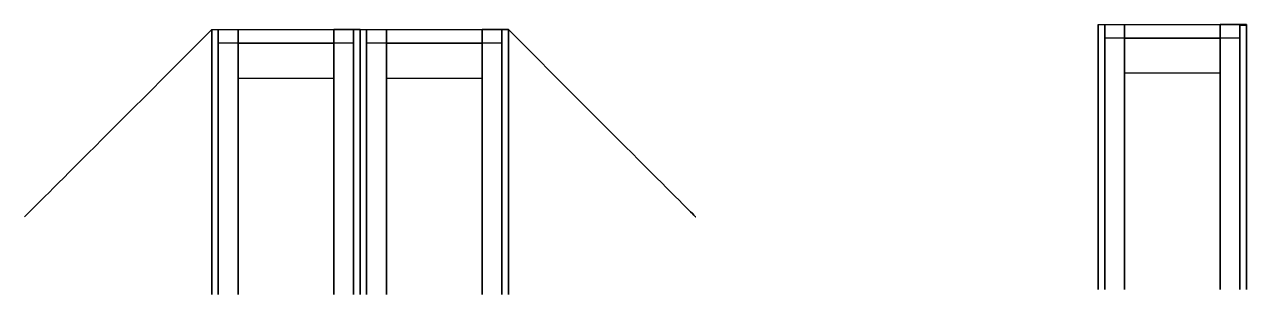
# Model space of a CAD drawing. Header units: centimetres. Extents: x 39 to 410, y 81 to 162.
import ezdxf

# ---------------------------------------------------------------- set-up
doc = ezdxf.new("R2010")
doc.units = ezdxf.units.CM
doc.header["$MEASUREMENT"] = 0
doc.layers.add('Geamuri', color=132, linetype='Continuous')
doc.layers.add('Usi', color=221, linetype='Continuous')

msp = doc.modelspace()

# ---------------------------------------------------------------- linework, layer by layer
at = {"layer": 'Geamuri', "extrusion": (0.707107, 0.707107, 0)}
msp.add_arc((40.97, 126, 245.2), 138.97, 114.9499, 245.0501, dxfattribs=at)
at = {"layer": 'Geamuri'}
for points in [[(138.86, 160.91, -0.3), (139.86, 160.91, -0.3), (140.86, 160.91, -0.3)], [(183.86, 160.91, -0.3), (184.86, 160.91, -0.3), (185.86, 160.91, -0.3)]]:
    msp.add_open_spline(points, degree=2, dxfattribs=at)
at = {"layer": 'Usi'}
for p, q in [((95.86, 160.91), (185.86, 160.91)), ((95.86, 160.91, 252), (185.86, 160.91, 252)), ((95.86, 160.91, 251.7), (140.86, 160.91, 251.7)), ((95.86, 160.91, -0.3), (95.86, 160.91)), ((95.86, 160.91), (140.86, 160.91)), ((95.86, 160.91, 252), (140.86, 160.91, 252)), ((95.86, 160.91, 251.7), (95.86, 160.91, 252)), ((140.86, 160.91, 251.7), (185.86, 160.91, 251.7)), ((140.86, 160.91, -0.3), (140.86, 160.91)), ((140.86, 160.91), (185.86, 160.91)), ((140.86, 160.91, 252), (185.86, 160.91, 252)), ((140.86, 160.91, 251.7), (140.86, 160.91, 252)), ((140.86, 160.91, -0.3), (140.86, 160.91)), ((140.86, 160.91, 251.7), (140.86, 160.91, 252)), ((185.86, 160.91, -0.3), (185.86, 160.91)), ((185.86, 160.91, 251.7), (185.86, 160.91, 252)), ((185.86, 160.91, 252), (185.86, 160.91, 252)), ((364.78, 162.47, 8), (409.78, 162.47, 8)), ((132.86, 156.79, 1.7), (103.86, 156.79, 1.7)), ((132.86, 156.79, 1.7), (103.86, 156.79, 1.7)), ((103.86, 156.79, 1.7), (132.86, 156.79, 1.7)), ((132.86, 156.79, 2), (103.86, 156.79, 2)), ((132.86, 156.79, 2), (103.86, 156.79, 2)), ((103.86, 156.79, 2), (132.86, 156.79, 2)), ((132.86, 156.79, 1.7), (132.86, 156.79, 1.7)), ((132.86, 156.79, 2), (132.86, 156.79, 2)), ((177.86, 156.79, 1.7), (148.86, 156.79, 1.7)), ((177.86, 156.79, 1.7), (148.86, 156.79, 1.7)), ((148.86, 156.79, 1.7), (177.86, 156.79, 1.7)), ((177.86, 156.79, 2), (148.86, 156.79, 2)), ((177.86, 156.79, 2), (148.86, 156.79, 2)), ((148.86, 156.79, 2), (177.86, 156.79, 2)), ((177.86, 156.79, 1.7), (177.86, 156.79, 1.7)), ((177.86, 156.79, 2), (177.86, 156.79, 2)), ((401.78, 158.35, -242), (372.78, 158.35, -242)), ((401.78, 158.35, -242), (372.78, 158.35, -242)), ((372.78, 158.35, -242), (401.78, 158.35, -242)), ((401.78, 158.35, -242), (401.78, 158.35, -242))]:
    msp.add_line(p, q, dxfattribs=at)
at = {"layer": 'Usi', "extrusion": (0, -1, 0)}
msp.add_line((409.78, 162.17, 8.63), (407.78, 162.17, 8.63), dxfattribs=at)
at = {"layer": 'Usi', "extrusion": (0, -1, 6.12323e-17)}
for p, q in [((138.86, 156.79, 1.7), (97.86, 156.79, 1.7)), ((138.86, 156.79, 249.7), (97.86, 156.79, 249.7)), ((138.86, 156.79, 2), (97.86, 156.79, 2)), ((138.86, 156.79, 250), (97.86, 156.79, 250)), ((183.86, 156.79, 1.7), (142.86, 156.79, 1.7)), ((183.86, 156.79, 249.7), (142.86, 156.79, 249.7)), ((183.86, 156.79, 2), (142.86, 156.79, 2)), ((183.86, 156.79, 250), (142.86, 156.79, 250)), ((407.78, 158.35, -242), (366.78, 158.35, -242)), ((407.78, 158.35, 6), (366.78, 158.35, 6)), ((132.86, 146.12, 243.7), (103.86, 146.12, 243.7)), ((132.86, 146.12, 7.7), (103.86, 146.12, 7.7)), ((132.86, 146.12, 7.7), (103.86, 146.12, 7.7)), ((132.86, 146.12, 244), (103.86, 146.12, 244)), ((132.86, 146.12, 8), (103.86, 146.12, 8)), ((132.86, 146.12, 8), (103.86, 146.12, 8)), ((177.86, 146.12, 243.7), (148.86, 146.12, 243.7)), ((177.86, 146.12, 7.7), (148.86, 146.12, 7.7)), ((177.86, 146.12, 7.7), (148.86, 146.12, 7.7)), ((177.86, 146.12, 244), (148.86, 146.12, 244)), ((177.86, 146.12, 8), (148.86, 146.12, 8)), ((177.86, 146.12, 8), (148.86, 146.12, 8)), ((401.78, 147.68), (372.78, 147.68)), ((401.78, 147.68, -236), (372.78, 147.68, -236)), ((401.78, 147.68, -236), (372.78, 147.68, -236))]:
    msp.add_line(p, q, dxfattribs=at)
for points, elevation in [([(95.86, -0.3), (140.86, -0.3), (138.86, -0.3), (132.86, -0.3)], -160.91), ([(95.86, 0), (140.86, 0), (138.86, 0), (132.86, 0)], -160.91), ([(140.86, -0.3), (185.86, -0.3), (183.86, -0.3), (177.86, -0.3)], -160.91), ([(140.86, 0), (185.86, 0), (183.86, 0), (177.86, 0)], -160.91), ([(364.78, -244), (409.78, -244), (407.78, -244), (401.78, -244)], -162.47)]:
    msp.add_lwpolyline(points, dxfattribs=dict(at, elevation=elevation))
at = {"layer": 'Usi', "extrusion": (-0.707107, 0.707107, 0)}
msp.add_arc((-240.18, 126, 45.99), 138.97, 294.9499, 65.0501, dxfattribs=at)
at = {"layer": 'Usi', "extrusion": (1, -3.88578e-16, 0)}
for centre in [(219.53, 125.7, 95.86), (219.53, 126, 95.86), (219.53, 126, 95.86), (219.53, 125.7, 97.86), (219.53, 125.7, 97.86), (219.53, 126, 97.86), (219.53, 126, 97.86), (219.53, 125.7, 103.86), (219.53, 125.7, 103.86), (219.53, 126, 103.86), (219.53, 126, 103.86), (219.53, 125.7, 132.86), (219.53, 126, 132.86), (219.53, 125.7, 138.86), (219.53, 126, 138.86), (219.53, 126, 140.86), (219.53, 125.7, 140.86), (219.53, 126, 140.86), (219.53, 125.7, 140.86), (219.53, 126, 140.86), (219.53, 125.7, 142.86), (219.53, 125.7, 142.86), (219.53, 126, 142.86), (219.53, 126, 142.86), (219.53, 125.7, 148.86), (219.53, 125.7, 148.86), (219.53, 126, 148.86), (219.53, 126, 148.86), (219.53, 125.7, 177.86), (219.53, 126, 177.86), (219.53, 125.7, 183.86), (219.53, 126, 183.86), (219.53, 126, 185.86), (219.53, 125.7, 185.86), (219.53, 126, 185.86), (221.09, -118, 364.78), (221.09, -118, 366.78), (221.09, -118, 366.78), (221.09, -118, 372.78), (221.09, -118, 372.78), (221.09, -118, 401.78), (221.09, -118, 407.78), (221.09, -118, 409.78)]:
    msp.add_arc(centre, 138.97, 114.9499, 245.0501, dxfattribs=at)

doc.saveas('drawing.dxf')
